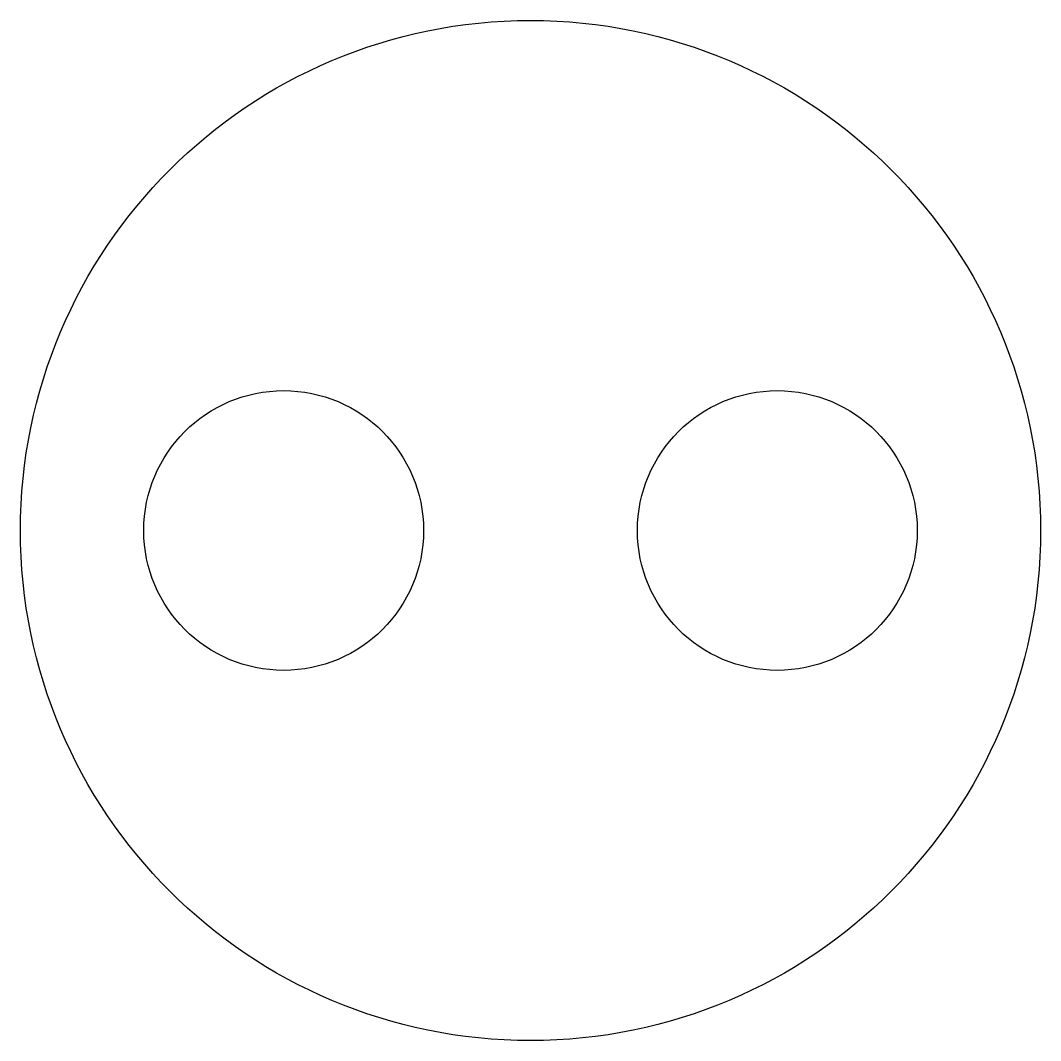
# Model space of a CAD drawing. Header units: millimetres. Extents: x -12.4 to 12.4, y -12.4 to 12.4.
import ezdxf

# ---------------------------------------------------------------- set-up
doc = ezdxf.new("R2010")
doc.units = ezdxf.units.MM
doc.layers.get('0').update_dxf_attribs({"lineweight": 25, "true_color": 0xffffff})

msp = doc.modelspace()

# ---------------------------------------------------------------- linework, layer by layer
for centre, radius in [((0, 0), 12.4), ((-6, 0), 3.4), ((6, 0), 3.4)]:
    msp.add_circle(centre, radius)

doc.saveas('drawing.dxf')
